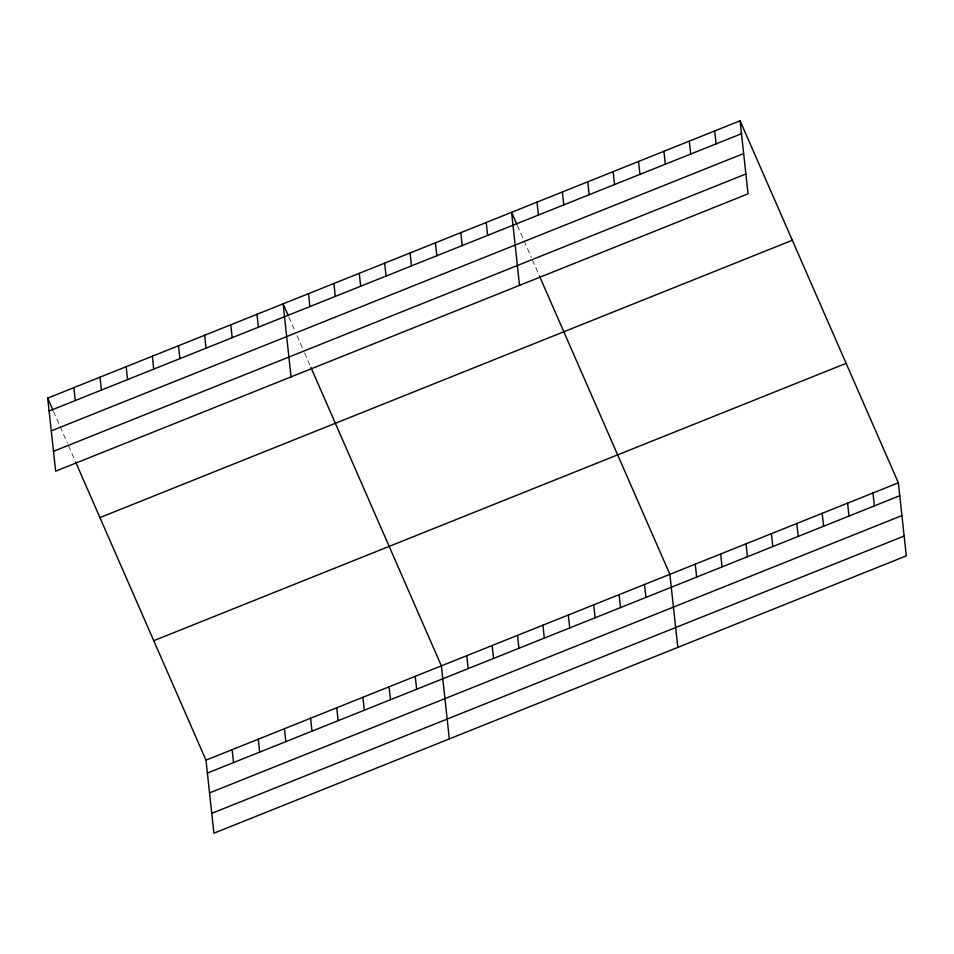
<?xml version="1.0" encoding="UTF-8"?>
<svg xmlns="http://www.w3.org/2000/svg" width="954" height="954" viewBox="0 0 954 954"><rect width="100%" height="100%" fill="white"/><g stroke="black" fill="none" stroke-linecap="round" stroke-linejoin="round"><path stroke-width="0.72" stroke-dasharray="4.77 3.58" d="M517.402 225.585L531.33 257.437M532.487 260.096L539.451 276.028M288.919 317.11L294.714 330.382M297.04 335.689L302.847 348.961M304.588 352.944L310.384 366.217M53.507 411.401L67.436 443.252M68.593 445.912L74.972 460.508"/><path stroke-width="1.43" d="M740.089 120.788L748.031 193.853L55.642 471.181L47.7 398.128L740.089 120.788L898.358 482.819L906.3 555.872L213.911 833.212L205.969 760.147L75.557 461.843M49.107 411.031L741.496 133.703M51.254 430.886L743.643 153.546M53.484 451.337L745.873 173.998M99.931 517.593L792.321 240.253M153.749 640.683L846.126 363.343M205.969 760.147L898.358 482.819M207.376 773.062L899.765 495.722M209.534 792.905L901.924 515.577M211.752 813.357L904.142 536.029M516.818 224.262L511.594 212.313L519.536 285.377M539.451 276.028L669.875 574.332L677.817 647.396M288.335 315.774L283.111 303.825L291.053 376.89M310.968 367.54L441.392 665.856L449.322 738.921M47.7 398.128L52.923 410.065M872.97 492.979L874.377 505.894M847.593 503.152L848.988 516.066M822.205 513.324L823.6 526.226M796.817 523.496L798.212 536.398M771.428 533.656L772.823 546.57M714.701 130.96L716.108 143.863M746.04 543.828L747.435 556.742M689.313 141.132L690.72 154.035M720.652 554L722.047 566.903M663.924 151.292L665.332 164.207M695.263 564.172L696.67 577.075M638.536 161.464L639.943 174.379M613.148 171.637L614.555 184.539M644.487 584.504L645.894 597.419M587.759 181.809L589.167 194.711M619.098 594.676L620.505 607.579M562.371 191.969L563.778 204.883M593.71 604.836L595.117 617.751M536.983 202.141L538.39 215.055M568.322 615.008L569.729 627.923M542.933 625.18L544.34 638.083M486.218 222.485L487.613 235.388M517.545 635.352L518.952 648.255M460.83 232.645L462.225 245.56M492.157 645.512L493.564 658.427M435.441 242.817L436.837 255.732M466.768 655.684L468.175 668.599M410.053 252.989L411.448 265.892M384.665 263.149L386.06 276.064M415.228 676.326L416.636 689.241M359.276 273.321L360.672 286.236M389.077 686.808L390.472 699.723M333.888 283.493L335.295 296.396M362.914 697.291L364.321 710.193M308.5 293.665L309.907 306.568M336.762 707.761L338.157 720.675M310.599 718.243L312.006 731.146M256.96 314.307L258.355 327.21M284.447 728.713L285.842 741.628M230.796 324.789L232.204 337.692M258.284 739.195L259.691 752.098M204.645 335.259L206.04 348.174M232.132 749.665L233.539 762.58M178.481 345.742L179.889 358.644M152.33 356.212L153.725 369.126M126.166 366.694L127.574 379.597M100.015 377.164L101.422 390.079M73.852 387.646L75.259 400.561"/></g></svg>
